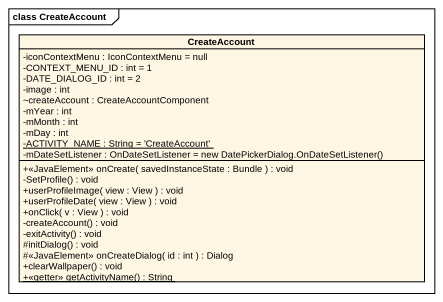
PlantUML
@startuml
mainframe class CreateAccount
hide circle
hide empty members
skinparam classAttributeIconSize 0
class CreateAccount {
  -iconContextMenu : IconContextMenu = null
  -CONTEXT_MENU_ID : int = 1
  -DATE_DIALOG_ID : int = 2
  -image : int
  ~createAccount : CreateAccountComponent
  -mYear : int
  -mMonth : int
  -mDay : int
  {static} -ACTIVITY_NAME : String = 'CreateAccount'
  {field} -mDateSetListener : OnDateSetListener = new DatePickerDialog.OnDateSetListener()
  +<<JavaElement>> onCreate( savedInstanceState : Bundle ) : void
  -SetProfile() : void
  +userProfileImage( view : View ) : void
  +userProfileDate( view : View ) : void
  +onClick( v : View ) : void
  -createAccount() : void
  -exitActivity() : void
  #initDialog() : void
  #<<JavaElement>> onCreateDialog( id : int ) : Dialog
  +clearWallpaper() : void
  {static} +<<getter>> getActivityName() : String
}
@enduml
